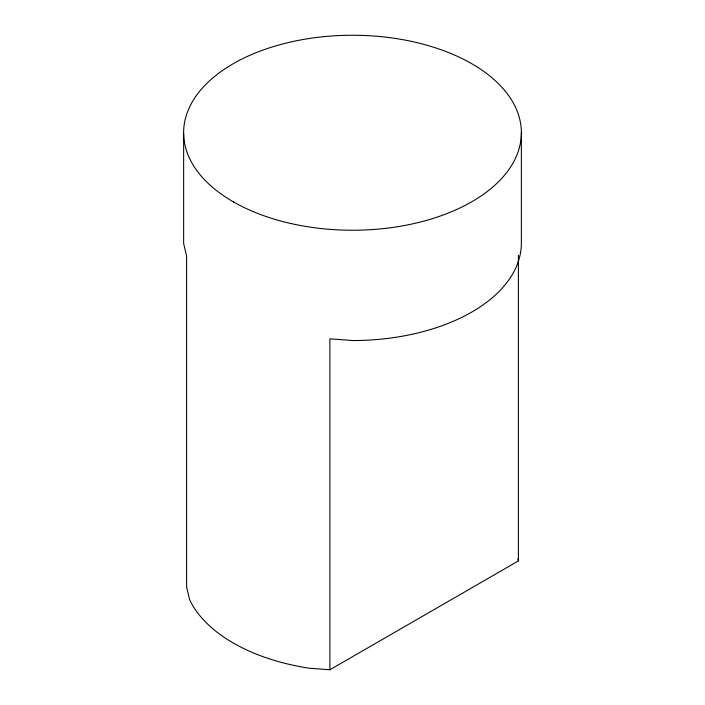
<?xml version="1.0" encoding="UTF-8"?>
<svg xmlns="http://www.w3.org/2000/svg" width="705" height="705" viewBox="0 0 705 705"><rect width="100%" height="100%" fill="white"/><g stroke="black" fill="none" stroke-linecap="round" stroke-linejoin="round"><path stroke-width="1.06" d="M183.635 133.166L183.635 243.472L186.605 256.1L186.605 587.018L189.575 599.602A168.874 97.493 0 0 0 309.495 668.252L329.896 669.75L518.395 560.924L518.395 255.289M517.902 558.818L518.395 560.924M521.365 132.328L521.365 242.635A168.874 97.493 0 0 1 353.223 340.55L329.896 338.832L329.896 669.75M233.602 201.982A168.874 97.493 0 0 0 515.804 157.576A168.874 97.493 0 0 0 308.094 38.678A168.874 97.493 0 0 0 233.602 201.982"/></g></svg>
